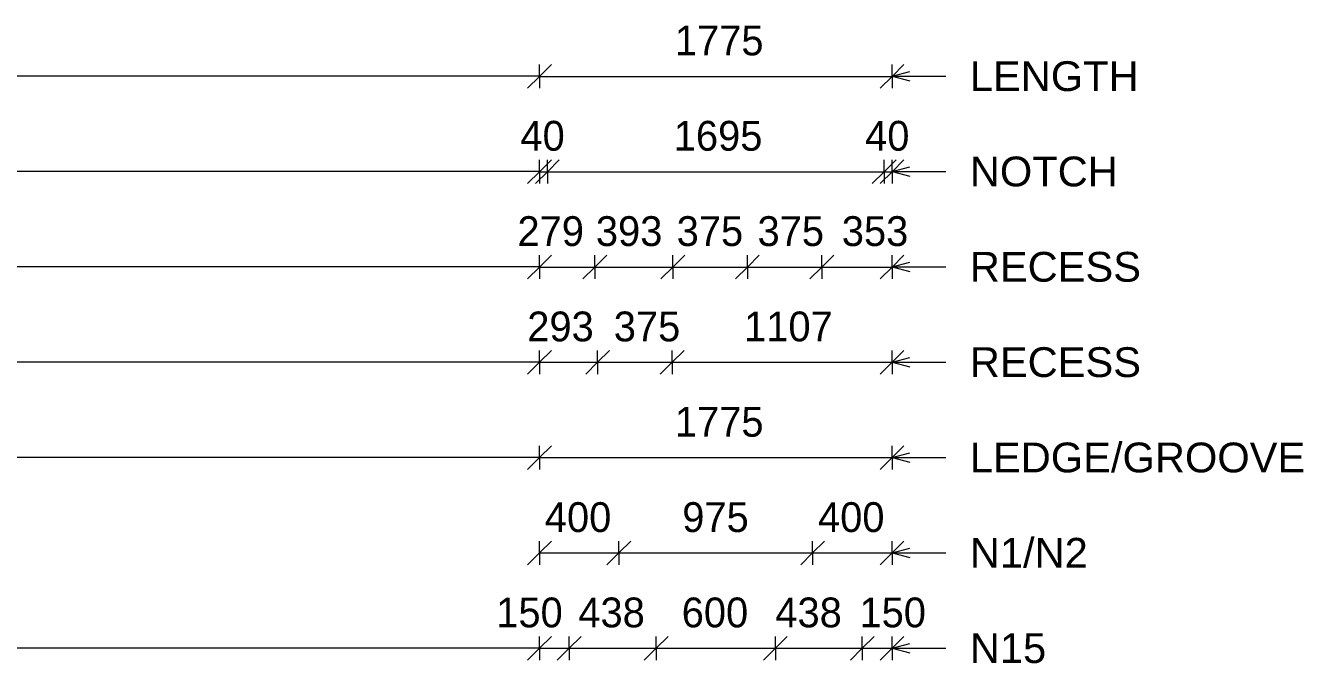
# Model space of a CAD drawing. Header units: millimetres. Extents: x -7053 to 9803, y -2516 to 13195.
# Drawn here: x -3293 to 3139, y 9983 to 13195 of the extents above; entities that cross this region are included whole.
import ezdxf

# ---------------------------------------------------------------- set-up
doc = ezdxf.new("R2010")
doc.units = ezdxf.units.MM
for name, color, linetype, lineweight in [('A-ANNO-DIMS', 211, 'Continuous', 9), ('A-ANNO-DIMS-60', 211, 'Continuous', 9), ('A-DETL-MBND', 5, 'Continuous', 18), ('G-ANNO-TEXT', 231, 'Continuous', 9)]:
    doc.layers.add(name, color=color, linetype=linetype, lineweight=lineweight)
doc.styles.add('Arial_1', font='arial.ttf', dxfattribs={"height": 150})
doc.styles.add('Nirmala UI Semilight', font='NirmalaS.ttf', dxfattribs={"height": 150})
doc.dimstyles.new('Arrow_Filled_-_2_5_NI_UI', dxfattribs={"dimscale": 304.8, "dimtxt": 157.104592, "dimasz": 0.393701, "dimexe": 0.19685, "dimexo": 0.0625, "dimgap": 0.19685, "dimtad": 1, "dimdec": 4, "dimzin": 0, "dimdsep": 46, "dimtxsty": 'Nirmala UI Semilight', "dimblk1": 'OBLIQUE', "dimblk2": 'OBLIQUE', "dimsah": 1, "dimcen": 0.09, "dimazin": 0, "dimtfac": 1, "dimtdec": 4, "dimtix": 1, "dimtmove": 0, "dimatfit": 3, "dimfxl": 0.19685, "dimfxlon": 1, "dimtvp": 1, "dimtolj": 1, "dimtzin": 0, "dimarcsym": 2})
doc.dimstyles.new('Arrow_Filled_-_2_5_NI_UI_1', dxfattribs={"dimscale": 304.8, "dimtxt": 157.104592, "dimasz": 0.393701, "dimexe": 0.19685, "dimexo": 0.0625, "dimgap": 0.19685, "dimtad": 1, "dimdec": 4, "dimzin": 0, "dimdsep": 46, "dimtxsty": 'Nirmala UI Semilight', "dimblk1": 'OBLIQUE', "dimblk2": 'OBLIQUE', "dimsah": 1, "dimcen": 0.09, "dimazin": 0, "dimtfac": 1, "dimtdec": 4, "dimtix": 1, "dimtmove": 2, "dimatfit": 3, "dimfxl": 0.19685, "dimfxlon": 1, "dimtvp": 1, "dimtolj": 1, "dimtzin": 0, "dimarcsym": 2})

# ---------------------------------------------------------------- blocks, each defined once
blk = doc.blocks.new('DIMBLOCK4-Elevation Front')
at = {"layer": 'A-ANNO-DIMS-60'}
for p, q in [((-706.2, 10059.3), (-646.2, 10119.3)), ((-706.2, 10059.3), (-706.2, 10119.3)), ((-556.2, 10059.3), (-496.2, 10119.3)), ((-556.2, 10059.3), (-556.2, 10119.3)), ((-706.2, 10059.3), (-766.2, 9999.3)), ((-706.2, 10059.3), (-556.2, 10059.3)), ((-706.2, 10059.3), (-706.2, 9999.3)), ((-556.2, 10059.3), (-616.2, 9999.3)), ((-556.2, 10059.3), (-556.2, 9999.3))]:
    blk.add_line(p, q, dxfattribs=at)
at = {"layer": 'A-ANNO-DIMS-60', "color": 0, "insert": (-923.6, 10315), "char_height": 150, "width": 370.196, "attachment_point": 1, "line_spacing_factor": 1.142579, "style": 'Nirmala UI Semilight'}
blk.add_mtext('150', dxfattribs=at)
blk = doc.blocks.new('_Oblique')
at = {"color": 0, "linetype": 'ByBlock', "lineweight": -2}
blk.add_line((-0.5, -0.5), (0.5, 0.5), dxfattribs=at)
blk = doc.blocks.new('DIMBLOCK5-Elevation Front')
at = {"layer": 'A-ANNO-DIMS-60'}
for p, q in [((-556.2, 10059.3), (-496.2, 10119.3)), ((-556.2, 10059.3), (-556.2, 10119.3)), ((-118.7, 10059.3), (-58.7, 10119.3)), ((-118.7, 10059.3), (-118.7, 10119.3)), ((-556.2, 10059.3), (-616.2, 9999.3)), ((-556.2, 10059.3), (-118.7, 10059.3)), ((-556.2, 10059.3), (-556.2, 9999.3)), ((-118.7, 10059.3), (-178.7, 9999.3)), ((-118.7, 10059.3), (-118.7, 9999.3))]:
    blk.add_line(p, q, dxfattribs=at)
at = {"layer": 'A-ANNO-DIMS-60', "color": 0, "insert": (-510.3, 10315), "char_height": 150, "width": 414.756, "attachment_point": 1, "line_spacing_factor": 1.142579, "style": 'Nirmala UI Semilight'}
blk.add_mtext('438', dxfattribs=at)
blk = doc.blocks.new('DIMBLOCK6-Elevation Front')
at = {"layer": 'A-ANNO-DIMS-60'}
for p, q in [((-118.7, 10059.3), (-58.7, 10119.3)), ((-118.7, 10059.3), (-118.7, 10119.3)), ((481.3, 10059.3), (541.3, 10119.3)), ((481.3, 10059.3), (481.3, 10119.3)), ((-118.7, 10059.3), (-178.7, 9999.3)), ((-118.7, 10059.3), (481.3, 10059.3)), ((-118.7, 10059.3), (-118.7, 9999.3)), ((481.3, 10059.3), (421.3, 9999.3)), ((481.3, 10059.3), (481.3, 9999.3))]:
    blk.add_line(p, q, dxfattribs=at)
at = {"layer": 'A-ANNO-DIMS-60', "color": 0, "insert": (9.9, 10315), "char_height": 150, "width": 411.328, "attachment_point": 1, "line_spacing_factor": 1.142579, "style": 'Nirmala UI Semilight'}
blk.add_mtext('600', dxfattribs=at)
blk = doc.blocks.new('DIMBLOCK7-Elevation Front')
at = {"layer": 'A-ANNO-DIMS-60'}
for p, q in [((481.3, 10059.3), (541.3, 10119.3)), ((481.3, 10059.3), (481.3, 10119.3)), ((918.8, 10059.3), (978.8, 10119.3)), ((918.8, 10059.3), (918.8, 10119.3)), ((481.3, 10059.3), (421.3, 9999.3)), ((481.3, 10059.3), (918.8, 10059.3)), ((481.3, 10059.3), (481.3, 9999.3)), ((918.8, 10059.3), (858.8, 9999.3)), ((918.8, 10059.3), (918.8, 9999.3))]:
    blk.add_line(p, q, dxfattribs=at)
at = {"layer": 'A-ANNO-DIMS-60', "color": 0, "insert": (481.3, 10315), "char_height": 150, "width": 414.756, "attachment_point": 1, "line_spacing_factor": 1.142579, "style": 'Nirmala UI Semilight'}
blk.add_mtext('438', dxfattribs=at)
blk = doc.blocks.new('DIMBLOCK8-Elevation Front')
at = {"layer": 'A-ANNO-DIMS-60'}
for p, q in [((918.8, 10059.3), (978.8, 10119.3)), ((918.8, 10059.3), (918.8, 10119.3)), ((1068.8, 10059.3), (1128.8, 10119.3)), ((1068.8, 10059.3), (1068.8, 10119.3)), ((918.8, 10059.3), (858.8, 9999.3)), ((918.8, 10059.3), (1068.8, 10059.3)), ((918.8, 10059.3), (918.8, 9999.3)), ((1068.8, 10059.3), (1008.8, 9999.3)), ((1068.8, 10059.3), (1068.8, 9999.3))]:
    blk.add_line(p, q, dxfattribs=at)
at = {"layer": 'A-ANNO-DIMS-60', "color": 0, "insert": (904.7, 10315), "char_height": 150, "width": 370.196, "attachment_point": 1, "line_spacing_factor": 1.142579, "style": 'Nirmala UI Semilight'}
blk.add_mtext('150', dxfattribs=at)
blk = doc.blocks.new('DIMBLOCK15-Elevation Front')
at = {"layer": 'A-ANNO-DIMS-60'}
for p, q in [((-706.2, 10539.3), (-646.2, 10599.3)), ((-706.2, 10539.3), (-706.2, 10599.3)), ((-306.2, 10539.3), (-246.2, 10599.3)), ((-306.2, 10539.3), (-306.2, 10599.3)), ((-706.2, 10539.3), (-766.2, 10479.3)), ((-706.2, 10539.3), (-306.2, 10539.3)), ((-706.2, 10539.3), (-706.2, 10479.3)), ((-306.2, 10539.3), (-366.2, 10479.3)), ((-306.2, 10539.3), (-306.2, 10479.3))]:
    blk.add_line(p, q, dxfattribs=at)
at = {"layer": 'A-ANNO-DIMS-60', "color": 0, "insert": (-679, 10795), "char_height": 150, "width": 414.756, "attachment_point": 1, "line_spacing_factor": 1.142579, "style": 'Nirmala UI Semilight'}
blk.add_mtext('400', dxfattribs=at)
blk = doc.blocks.new('DIMBLOCK16-Elevation Front')
at = {"layer": 'A-ANNO-DIMS-60'}
for p, q in [((-306.2, 10539.3), (-246.2, 10599.3)), ((-306.2, 10539.3), (-306.2, 10599.3)), ((668.8, 10539.3), (728.8, 10599.3)), ((668.8, 10539.3), (668.8, 10599.3)), ((-306.2, 10539.3), (-366.2, 10479.3)), ((-306.2, 10539.3), (668.8, 10539.3)), ((-306.2, 10539.3), (-306.2, 10479.3)), ((668.8, 10539.3), (608.8, 10479.3)), ((668.8, 10539.3), (668.8, 10479.3))]:
    blk.add_line(p, q, dxfattribs=at)
at = {"layer": 'A-ANNO-DIMS-60', "color": 0, "insert": (12.8, 10795), "char_height": 150, "width": 404.473, "attachment_point": 1, "line_spacing_factor": 1.142579, "style": 'Nirmala UI Semilight'}
blk.add_mtext('975', dxfattribs=at)
blk = doc.blocks.new('DIMBLOCK17-Elevation Front')
at = {"layer": 'A-ANNO-DIMS-60'}
for p, q in [((668.8, 10539.3), (728.8, 10599.3)), ((668.8, 10539.3), (668.8, 10599.3)), ((1068.8, 10539.3), (1128.8, 10599.3)), ((1068.8, 10539.3), (1068.8, 10599.3)), ((668.8, 10539.3), (608.8, 10479.3)), ((668.8, 10539.3), (1068.8, 10539.3)), ((668.8, 10539.3), (668.8, 10479.3)), ((1068.8, 10539.3), (1008.8, 10479.3)), ((1068.8, 10539.3), (1068.8, 10479.3))]:
    blk.add_line(p, q, dxfattribs=at)
at = {"layer": 'A-ANNO-DIMS-60', "color": 0, "insert": (696, 10795), "char_height": 150, "width": 414.756, "attachment_point": 1, "line_spacing_factor": 1.142579, "style": 'Nirmala UI Semilight'}
blk.add_mtext('400', dxfattribs=at)
blk = doc.blocks.new('DIMBLOCK43-Elevation Front')
at = {"layer": 'A-ANNO-DIMS-60'}
for p, q in [((-706.2, 11019.3), (-646.2, 11079.3)), ((-706.2, 11019.3), (-706.2, 11079.3)), ((1068.8, 11019.3), (1128.8, 11079.3)), ((1068.8, 11019.3), (1068.8, 11079.3)), ((-706.2, 11019.3), (-766.2, 10959.3)), ((-706.2, 11019.3), (1068.8, 11019.3)), ((-706.2, 11019.3), (-706.2, 10959.3)), ((1068.8, 11019.3), (1008.8, 10959.3)), ((1068.8, 11019.3), (1068.8, 10959.3))]:
    blk.add_line(p, q, dxfattribs=at)
at = {"layer": 'A-ANNO-DIMS-60', "color": 0, "insert": (-24.4, 11275), "char_height": 150, "width": 493.594, "attachment_point": 1, "line_spacing_factor": 1.142579, "style": 'Nirmala UI Semilight'}
blk.add_mtext('1775', dxfattribs=at)
blk = doc.blocks.new('DIMBLOCK51-Elevation Front')
at = {"layer": 'A-ANNO-DIMS-60'}
for p, q in [((-706.2, 11499.3), (-646.2, 11559.3)), ((-706.2, 11499.3), (-706.2, 11559.3)), ((-413.1, 11499.3), (-353.1, 11559.3)), ((-413.1, 11499.3), (-413.1, 11559.3)), ((-706.2, 11499.3), (-766.2, 11439.3)), ((-706.2, 11499.3), (-413.1, 11499.3)), ((-706.2, 11499.3), (-706.2, 11439.3)), ((-413.1, 11499.3), (-473.1, 11439.3)), ((-413.1, 11499.3), (-413.1, 11439.3))]:
    blk.add_line(p, q, dxfattribs=at)
at = {"layer": 'A-ANNO-DIMS-60', "color": 0, "insert": (-767.4, 11755), "char_height": 150, "width": 411.328, "attachment_point": 1, "line_spacing_factor": 1.142579, "style": 'Nirmala UI Semilight'}
blk.add_mtext('293', dxfattribs=at)
blk = doc.blocks.new('DIMBLOCK52-Elevation Front')
at = {"layer": 'A-ANNO-DIMS-60'}
for p, q in [((-413.1, 11499.3), (-353.1, 11559.3)), ((-413.1, 11499.3), (-413.1, 11559.3)), ((-38.1, 11499.3), (21.9, 11559.3)), ((-38.1, 11499.3), (-38.1, 11559.3)), ((-413.1, 11499.3), (-473.1, 11439.3)), ((-413.1, 11499.3), (-38.1, 11499.3)), ((-413.1, 11499.3), (-413.1, 11439.3)), ((-38.1, 11499.3), (-98.1, 11439.3)), ((-38.1, 11499.3), (-38.1, 11439.3))]:
    blk.add_line(p, q, dxfattribs=at)
at = {"layer": 'A-ANNO-DIMS-60', "color": 0, "insert": (-332, 11755), "char_height": 150, "width": 404.473, "attachment_point": 1, "line_spacing_factor": 1.142579, "style": 'Nirmala UI Semilight'}
blk.add_mtext('375', dxfattribs=at)
blk = doc.blocks.new('DIMBLOCK53-Elevation Front')
at = {"layer": 'A-ANNO-DIMS-60'}
for p, q in [((-38.1, 11499.3), (21.9, 11559.3)), ((-38.1, 11499.3), (-38.1, 11559.3)), ((1068.8, 11499.3), (1128.8, 11559.3)), ((1068.8, 11499.3), (1068.8, 11559.3)), ((-38.1, 11499.3), (-98.1, 11439.3)), ((-38.1, 11499.3), (1068.8, 11499.3)), ((-38.1, 11499.3), (-38.1, 11439.3)), ((1068.8, 11499.3), (1008.8, 11439.3)), ((1068.8, 11499.3), (1068.8, 11439.3))]:
    blk.add_line(p, q, dxfattribs=at)
at = {"layer": 'A-ANNO-DIMS-60', "color": 0, "insert": (324, 11755), "char_height": 150, "width": 459.317, "attachment_point": 1, "line_spacing_factor": 1.142579, "style": 'Nirmala UI Semilight'}
blk.add_mtext('1107', dxfattribs=at)
blk = doc.blocks.new('DIMBLOCK61-Elevation Front')
at = {"layer": 'A-ANNO-DIMS-60'}
for p, q in [((-706.2, 11979.3), (-646.2, 12039.3)), ((-706.2, 11979.3), (-706.2, 12039.3)), ((-427.1, 11979.3), (-367.1, 12039.3)), ((-427.1, 11979.3), (-427.1, 12039.3)), ((-706.2, 11979.3), (-766.2, 11919.3)), ((-706.2, 11979.3), (-427.1, 11979.3)), ((-706.2, 11979.3), (-706.2, 11919.3)), ((-427.1, 11979.3), (-487.1, 11919.3)), ((-427.1, 11979.3), (-427.1, 11919.3))]:
    blk.add_line(p, q, dxfattribs=at)
at = {"layer": 'A-ANNO-DIMS-60', "color": 0, "insert": (-816.7, 12235), "char_height": 150, "width": 404.473, "attachment_point": 1, "line_spacing_factor": 1.142579, "style": 'Nirmala UI Semilight'}
blk.add_mtext('279', dxfattribs=at)
blk = doc.blocks.new('DIMBLOCK62-Elevation Front')
at = {"layer": 'A-ANNO-DIMS-60'}
for p, q in [((-427.1, 11979.3), (-367.1, 12039.3)), ((-427.1, 11979.3), (-427.1, 12039.3)), ((-34.4, 11979.3), (25.6, 12039.3)), ((-34.4, 11979.3), (-34.4, 12039.3)), ((-427.1, 11979.3), (-487.1, 11919.3)), ((-427.1, 11979.3), (-34.4, 11979.3)), ((-427.1, 11979.3), (-427.1, 11919.3)), ((-34.4, 11979.3), (-94.4, 11919.3)), ((-34.4, 11979.3), (-34.4, 11919.3))]:
    blk.add_line(p, q, dxfattribs=at)
at = {"layer": 'A-ANNO-DIMS-60', "color": 0, "insert": (-422.1, 12235), "char_height": 150, "width": 411.328, "attachment_point": 1, "line_spacing_factor": 1.142579, "style": 'Nirmala UI Semilight'}
blk.add_mtext('393', dxfattribs=at)
blk = doc.blocks.new('DIMBLOCK63-Elevation Front')
at = {"layer": 'A-ANNO-DIMS-60'}
for p, q in [((-34.4, 11979.3), (25.6, 12039.3)), ((-34.4, 11979.3), (-34.4, 12039.3)), ((340.6, 11979.3), (400.6, 12039.3)), ((340.6, 11979.3), (340.6, 12039.3)), ((-34.4, 11979.3), (-94.4, 11919.3)), ((-34.4, 11979.3), (340.6, 11979.3)), ((-34.4, 11979.3), (-34.4, 11919.3)), ((340.6, 11979.3), (280.6, 11919.3)), ((340.6, 11979.3), (340.6, 11919.3))]:
    blk.add_line(p, q, dxfattribs=at)
at = {"layer": 'A-ANNO-DIMS-60', "color": 0, "insert": (-15.4, 12235), "char_height": 150, "width": 404.473, "attachment_point": 1, "line_spacing_factor": 1.142579, "style": 'Nirmala UI Semilight'}
blk.add_mtext('375', dxfattribs=at)
blk = doc.blocks.new('DIMBLOCK64-Elevation Front')
at = {"layer": 'A-ANNO-DIMS-60'}
for p, q in [((340.6, 11979.3), (400.6, 12039.3)), ((340.6, 11979.3), (340.6, 12039.3)), ((715.6, 11979.3), (775.6, 12039.3)), ((715.6, 11979.3), (715.6, 12039.3)), ((340.6, 11979.3), (280.6, 11919.3)), ((340.6, 11979.3), (715.6, 11979.3)), ((340.6, 11979.3), (340.6, 11919.3)), ((715.6, 11979.3), (655.6, 11919.3)), ((715.6, 11979.3), (715.6, 11919.3))]:
    blk.add_line(p, q, dxfattribs=at)
at = {"layer": 'A-ANNO-DIMS-60', "color": 0, "insert": (391.6, 12235), "char_height": 150, "width": 404.473, "attachment_point": 1, "line_spacing_factor": 1.142579, "style": 'Nirmala UI Semilight'}
blk.add_mtext('375', dxfattribs=at)
blk = doc.blocks.new('DIMBLOCK65-Elevation Front')
at = {"layer": 'A-ANNO-DIMS-60'}
for p, q in [((715.6, 11979.3), (775.6, 12039.3)), ((715.6, 11979.3), (715.6, 12039.3)), ((1068.8, 11979.3), (1128.8, 12039.3)), ((1068.8, 11979.3), (1068.8, 12039.3)), ((715.6, 11979.3), (655.6, 11919.3)), ((715.6, 11979.3), (1068.8, 11979.3)), ((715.6, 11979.3), (715.6, 11919.3)), ((1068.8, 11979.3), (1008.8, 11919.3)), ((1068.8, 11979.3), (1068.8, 11919.3))]:
    blk.add_line(p, q, dxfattribs=at)
at = {"layer": 'A-ANNO-DIMS-60', "color": 0, "insert": (815.7, 12235), "char_height": 150, "width": 411.328, "attachment_point": 1, "line_spacing_factor": 1.142579, "style": 'Nirmala UI Semilight'}
blk.add_mtext('353', dxfattribs=at)
blk = doc.blocks.new('DIMBLOCK75-Elevation Front')
at = {"layer": 'A-ANNO-DIMS-60'}
for p, q in [((-706.2, 12939.3), (-646.2, 12999.3)), ((-706.2, 12939.3), (-706.2, 12999.3)), ((1068.8, 12939.3), (1128.8, 12999.3)), ((1068.8, 12939.3), (1068.8, 12999.3)), ((-706.2, 12939.3), (-766.2, 12879.3)), ((-706.2, 12939.3), (1068.8, 12939.3)), ((-706.2, 12939.3), (-706.2, 12879.3)), ((1068.8, 12939.3), (1008.8, 12879.3)), ((1068.8, 12939.3), (1068.8, 12879.3))]:
    blk.add_line(p, q, dxfattribs=at)
at = {"layer": 'A-ANNO-DIMS-60', "color": 0, "insert": (-24.4, 13195), "char_height": 150, "width": 493.594, "attachment_point": 1, "line_spacing_factor": 1.142579, "style": 'Nirmala UI Semilight'}
blk.add_mtext('1775', dxfattribs=at)
blk = doc.blocks.new('DIMBLOCK76-Elevation Front')
at = {"layer": 'A-ANNO-DIMS-60'}
for p, q in [((-706.2, 12459.3), (-646.2, 12519.3)), ((-706.2, 12459.3), (-706.2, 12519.3)), ((-666.2, 12459.3), (-606.2, 12519.3)), ((-666.2, 12459.3), (-666.2, 12519.3)), ((-706.2, 12459.3), (-766.2, 12399.3)), ((-666.2, 12459.3), (-726.2, 12399.3)), ((-706.2, 12459.3), (-666.2, 12459.3)), ((-706.2, 12459.3), (-706.2, 12399.3)), ((-666.2, 12459.3), (-666.2, 12399.3))]:
    blk.add_line(p, q, dxfattribs=at)
at = {"layer": 'A-ANNO-DIMS-60', "color": 0, "insert": (-801.9, 12715), "char_height": 150, "width": 277.647, "attachment_point": 1, "line_spacing_factor": 1.142579, "style": 'Nirmala UI Semilight'}
blk.add_mtext('40', dxfattribs=at)
blk = doc.blocks.new('DIMBLOCK77-Elevation Front')
at = {"layer": 'A-ANNO-DIMS-60'}
for p, q in [((-666.2, 12459.3), (-606.2, 12519.3)), ((-666.2, 12459.3), (-666.2, 12519.3)), ((1028.8, 12459.3), (1088.8, 12519.3)), ((1028.8, 12459.3), (1028.8, 12519.3)), ((-666.2, 12459.3), (-726.2, 12399.3)), ((-666.2, 12459.3), (1028.8, 12459.3)), ((-666.2, 12459.3), (-666.2, 12399.3)), ((1028.8, 12459.3), (968.8, 12399.3)), ((1028.8, 12459.3), (1028.8, 12399.3))]:
    blk.add_line(p, q, dxfattribs=at)
at = {"layer": 'A-ANNO-DIMS-60', "color": 0, "insert": (-30.1, 12715), "char_height": 150, "width": 507.305, "attachment_point": 1, "line_spacing_factor": 1.142579, "style": 'Nirmala UI Semilight'}
blk.add_mtext('1695', dxfattribs=at)
blk = doc.blocks.new('DIMBLOCK78-Elevation Front')
at = {"layer": 'A-ANNO-DIMS-60'}
for p, q in [((1028.8, 12459.3), (1088.8, 12519.3)), ((1028.8, 12459.3), (1028.8, 12519.3)), ((1068.8, 12459.3), (1128.8, 12519.3)), ((1068.8, 12459.3), (1068.8, 12519.3)), ((1028.8, 12459.3), (968.8, 12399.3)), ((1068.8, 12459.3), (1008.8, 12399.3)), ((1028.8, 12459.3), (1068.8, 12459.3)), ((1028.8, 12459.3), (1028.8, 12399.3)), ((1068.8, 12459.3), (1068.8, 12399.3))]:
    blk.add_line(p, q, dxfattribs=at)
at = {"layer": 'A-ANNO-DIMS-60', "color": 0, "insert": (933.1, 12715), "char_height": 150, "width": 277.647, "attachment_point": 1, "line_spacing_factor": 1.142579, "style": 'Nirmala UI Semilight'}
blk.add_mtext('40', dxfattribs=at)

msp = doc.modelspace()

# ---------------------------------------------------------------- linework, layer by layer
at = {"layer": 'A-DETL-MBND'}
for p, q in [((-706.19617, 12939.33105), (-6794.86342, 12939.33105)), ((-706.19617, 12459.33105), (-6794.86342, 12459.33105)), ((-706.19617, 11979.33105), (-6314.86342, 11979.33105)), ((-706.19617, 11499.33105), (-5834.86342, 11499.33105)), ((-706.19617, 11019.33105), (-5354.86342, 11019.33105)), ((-706.19617, 10059.33105), (-3914.86342, 10059.33105))]:
    msp.add_line(p, q, dxfattribs=at)
at = {"layer": 'G-ANNO-TEXT', "color": 7}
for p, q in [((1068.89243, 12940.25312), (1158.89243, 12964.36855)), ((1068.89243, 12940.25312), (1158.89243, 12916.13769)), ((1068.89243, 12940.25312), (1340.13652, 12940.25312)), ((1068.89243, 12460.25312), (1158.89243, 12484.36855)), ((1068.89243, 12460.25312), (1158.89243, 12436.13769)), ((1068.89243, 12460.25312), (1340.13652, 12460.25312)), ((1068.89243, 11980.25312), (1158.89243, 12004.36855)), ((1068.89243, 11980.25312), (1158.89243, 11956.13769)), ((1068.89243, 11980.25312), (1340.13652, 11980.25312)), ((1068.89243, 11500.25312), (1158.89243, 11524.36855)), ((1068.89243, 11500.25312), (1158.89243, 11476.13769)), ((1068.89243, 11500.25312), (1340.13652, 11500.25312)), ((1068.89243, 11020.25312), (1158.89243, 11044.36855)), ((1068.89243, 11020.25312), (1158.89243, 10996.13769)), ((1068.89243, 11020.25312), (1340.13652, 11020.25312)), ((1068.89243, 10540.25312), (1158.89243, 10564.36855)), ((1068.89243, 10540.25312), (1158.89243, 10516.13769)), ((1068.89243, 10540.25312), (1340.13652, 10540.25312)), ((1068.89243, 10060.25312), (1158.89243, 10084.36855)), ((1068.89243, 10060.25312), (1158.89243, 10036.13769)), ((1068.89243, 10060.25312), (1340.13652, 10060.25312))]:
    msp.add_line(p, q, dxfattribs=at)

# ---------------------------------------------------------------- texts
at = {"layer": 'G-ANNO-TEXT', "color": 7, "char_height": 150, "attachment_point": 1, "style": 'Arial_1'}
for s, insert, width in [('LENGTH', (1460.13652, 13015.25312), 1029.36675), ('NOTCH', (1460.13652, 12535.25312), 904.3035), ('RECESS', (1460.13652, 12055.25312), 1038.987), ('RECESS', (1460.13652, 11575.25312), 1038.987), ('LEDGE/GROOVE', (1460.13652, 11095.25312), 2039.493), ('N1/N2', (1460.13652, 10615.25312), 716.708625), ('N15', (1460.13652, 10135.25312), 461.772)]:
    msp.add_mtext(s, dxfattribs=dict(at, insert=insert, width=width))

# ---------------------------------------------------------------- dimensions: what is measured, and where the dimension line sits
at = {"layer": 'A-ANNO-DIMS'}
for base, p1, p2, override, picture, middle in [((1068.80383, 12939.33105), (-706.19617, 12879.33105), (1068.80383, 12879.33105), {"dimpost": '<>', "dimfxl": 1775}, 'DIMBLOCK75-Elevation Front', (181.30383, 13077.25992)), ((-666.19617, 12459.33105), (-706.19617, 12399.33105), (-666.19617, 12399.33105), {"dimpost": '<>', "dimfxl": 40}, 'DIMBLOCK76-Elevation Front', (-686.19617, 12596.84151)), ((1028.80383, 12459.33105), (-666.19617, 12399.33105), (1028.80383, 12399.33105), {"dimpost": '<>', "dimfxl": 1695}, 'DIMBLOCK77-Elevation Front', (181.30383, 12597.31222)), ((1068.80383, 12459.33105), (1028.80383, 12399.33105), (1068.80383, 12399.33105), {"dimpost": '<>', "dimfxl": 40}, 'DIMBLOCK78-Elevation Front', (1048.80383, 12596.84151)), ((340.64616, 11979.33105), (-34.35384, 11919.33105), (340.64616, 11919.33105), {"dimpost": '<>', "dimfxl": 375}, 'DIMBLOCK63-Elevation Front', (153.14616, 12116.89381)), ((1068.80383, 11499.33105), (-38.08734, 11439.33105), (1068.80383, 11439.33105), {"dimpost": '<>', "dimfxl": 1106.891168}, 'DIMBLOCK53-Elevation Front', (515.35825, 11637.25992)), ((1068.80383, 11019.33105), (-706.19617, 10959.33105), (1068.80383, 10959.33105), {"dimpost": '<>', "dimfxl": 1775}, 'DIMBLOCK43-Elevation Front', (181.30383, 11157.25992)), ((-306.19617, 10539.33105), (-706.19617, 10479.33105), (-306.19617, 10479.33105), {"dimpost": '<>', "dimfxl": 400}, 'DIMBLOCK15-Elevation Front', (-506.19617, 10676.84151)), ((668.80383, 10539.33105), (-306.19617, 10479.33105), (668.80383, 10479.33105), {"dimpost": '<>', "dimfxl": 975}, 'DIMBLOCK16-Elevation Front', (181.30383, 10676.89381)), ((1068.80383, 10539.33105), (668.80383, 10479.33105), (1068.80383, 10479.33105), {"dimpost": '<>', "dimfxl": 400}, 'DIMBLOCK17-Elevation Front', (868.80383, 10676.84151)), ((-118.69617, 10059.33105), (-556.19617, 9999.33105), (-118.69617, 9999.33105), {"dimpost": '<>', "dimfxl": 437.5}, 'DIMBLOCK5-Elevation Front', (-337.44617, 10196.89381)), ((481.30383, 10059.33105), (-118.69617, 9999.33105), (481.30383, 9999.33105), {"dimpost": '<>', "dimfxl": 600}, 'DIMBLOCK6-Elevation Front', (181.30383, 10196.89381))]:
    dim = msp.add_linear_dim(base=base, p1=p1, p2=p2, dimstyle='Arrow_Filled_-_2_5_NI_UI', override=override, dxfattribs=at)
    dim.commit()
    dim.dimension.update_dxf_attribs({"geometry": picture, "text_midpoint": middle})
for base, p1, p2, override, picture, middle in [((-427.07143, 11979.33105), (-706.19617, 11919.33105), (-427.07143, 11919.33105), {"dimpost": '<>', "dimfxl": 279.124741}, 'DIMBLOCK61-Elevation Front', (-614.50215, 12135.0342)), ((-34.35384, 11979.33105), (-427.07143, 11919.33105), (-34.35384, 11919.33105), {"dimpost": '<>', "dimfxl": 392.717584}, 'DIMBLOCK62-Elevation Front', (-216.46414, 12135.0342)), ((715.64616, 11979.33105), (340.64616, 11919.33105), (715.64616, 11919.33105), {"dimpost": '<>', "dimfxl": 375}, 'DIMBLOCK64-Elevation Front', (593.7967, 12135.0342)), ((1068.80383, 11979.33105), (715.64616, 11919.33105), (1068.80383, 11919.33105), {"dimpost": '<>', "dimfxl": 353.157675}, 'DIMBLOCK65-Elevation Front', (1021.36081, 12135.0342)), ((-413.08734, 11499.33105), (-706.19617, 11439.33105), (-413.08734, 11439.33105), {"dimpost": '<>', "dimfxl": 293.108832}, 'DIMBLOCK51-Elevation Front', (-561.74974, 11655.0342)), ((-38.08734, 11499.33105), (-413.08734, 11439.33105), (-38.08734, 11439.33105), {"dimpost": '<>', "dimfxl": 375}, 'DIMBLOCK52-Elevation Front', (-129.78638, 11655.0342)), ((-556.19617, 10059.33105), (-706.19617, 9999.33105), (-556.19617, 9999.33105), {"dimpost": '<>', "dimfxl": 150}, 'DIMBLOCK4-Elevation Front', (-738.54503, 10215.0342)), ((918.80383, 10059.33105), (481.30383, 9999.33105), (918.80383, 9999.33105), {"dimpost": '<>', "dimfxl": 437.5}, 'DIMBLOCK7-Elevation Front', (688.63088, 10215.0342)), ((1068.80383, 10059.33105), (918.80383, 9999.33105), (1068.80383, 9999.33105), {"dimpost": '<>', "dimfxl": 150}, 'DIMBLOCK8-Elevation Front', (1089.79044, 10215.0342))]:
    dim = msp.add_linear_dim(base=base, p1=p1, p2=p2, dimstyle='Arrow_Filled_-_2_5_NI_UI_1', override=override, dxfattribs=at)
    dim.commit()
    dim.dimension.update_dxf_attribs({"geometry": picture, "text_midpoint": middle, "dimtype": 160})

doc.saveas('drawing.dxf')
